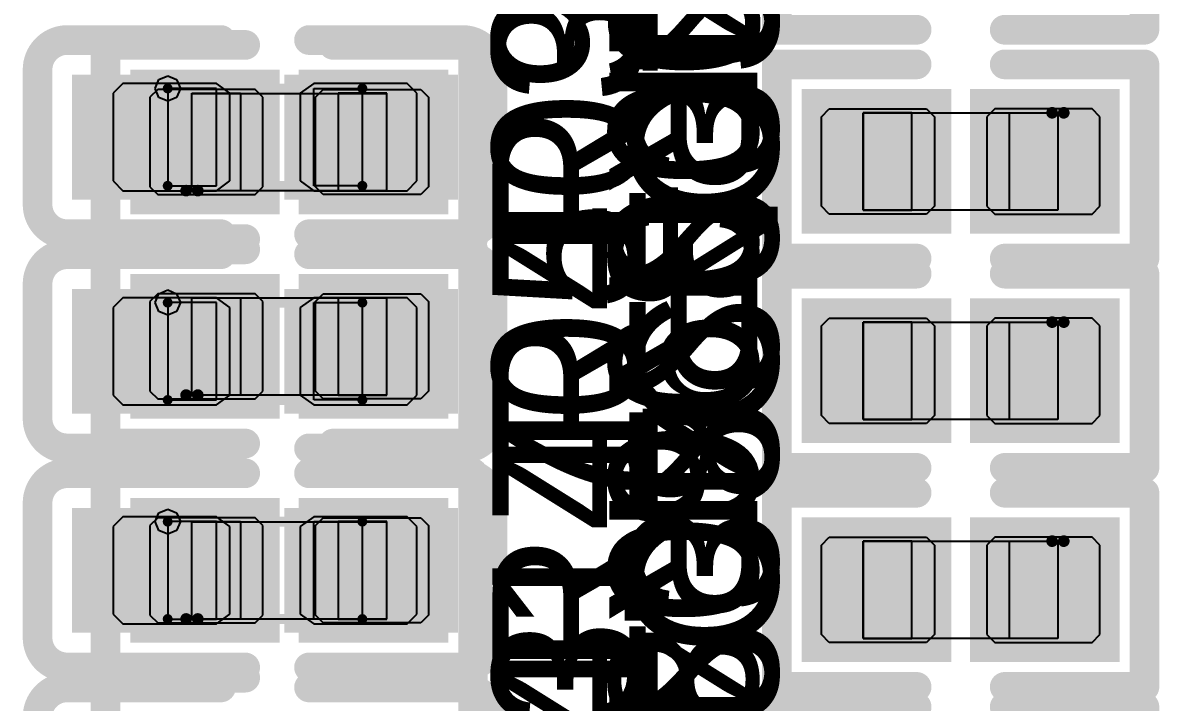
# Model space of a CAD drawing. Header units: millimetres. Extents: x 892 to 1144, y 1011 to 1123.
# Drawn here: x 998.58 to 1004.42, y 1052.5 to 1055.99 of the extents above; entities that cross this region are included whole.
import ezdxf

# ---------------------------------------------------------------- set-up
doc = ezdxf.new("R2010")
doc.units = ezdxf.units.MM
for name, color, linetype in [('BottomLayer', 5, 'Continuous'), ('BottomOverlay', 54, 'Continuous'), ('BottomPaste', 16, 'Continuous'), ('BottomSolder', 6, 'Continuous'), ('Mechanical15', 56, 'Continuous'), ('Mechanical4', 56, 'Continuous'), ('Mechanical5', 56, 'Continuous'), ('Mechanical6', 56, 'Continuous'), ('TopLayer', 1, 'Continuous'), ('TopOverlay', 2, 'Continuous'), ('TopPaste', 8, 'Continuous'), ('TopSolder', 216, 'Continuous')]:
    doc.layers.add(name, color=color, linetype=linetype)

msp = doc.modelspace()

# ---------------------------------------------------------------- linework, layer by layer
at = {"layer": 'BottomLayer'}
for points in [[(998.8849, 1055.13), (999.675, 1055.13), (998.8849, 1055.67), (999.675, 1055.67)], [(999.975, 1055.13), (1000.7651, 1055.13), (999.975, 1055.67), (1000.7651, 1055.67)], [(998.8849, 1054.03), (999.675, 1054.03), (998.8849, 1054.57), (999.675, 1054.57)], [(999.975, 1054.03), (1000.7651, 1054.03), (999.975, 1054.57), (1000.7651, 1054.57)], [(998.8849, 1052.905), (999.675, 1052.905), (998.8849, 1053.445), (999.675, 1053.445)], [(999.975, 1052.905), (1000.7651, 1052.905), (999.975, 1053.445), (1000.7651, 1053.445)]]:
    msp.add_solid(points, dxfattribs=at)
at = {"layer": 'BottomOverlay', "const_width": 0.1524}
for points in [[(998.6563, 1055.7462, -0.414214), (998.8087, 1055.8986)], [(1000.8413, 1055.8986, -0.414214), (1000.9937, 1055.7462)], [(998.8087, 1054.9014, -0.414214), (998.6563, 1055.0538)], [(1000.9937, 1055.0538, -0.414214), (1000.8413, 1054.9014)], [(998.6563, 1054.6462, -0.414214), (998.8087, 1054.7986)], [(1000.8413, 1054.7986, -0.414214), (1000.9937, 1054.6462)], [(998.8087, 1053.8014, -0.414214), (998.6563, 1053.9538)], [(1000.9937, 1053.9538, -0.414214), (1000.8413, 1053.8014)], [(998.6563, 1053.5212, -0.414214), (998.8087, 1053.6736)], [(1000.8413, 1053.6736, -0.414214), (1000.9937, 1053.5212)], [(998.8087, 1052.6764, -0.414214), (998.6563, 1052.8288)], [(1000.9937, 1052.8288, -0.414214), (1000.8413, 1052.6764)], [(998.6563, 1052.4212, -0.414214), (998.8087, 1052.5736)], [(1000.8413, 1052.5736, -0.414214), (1000.9937, 1052.4212)]]:
    msp.add_lwpolyline(points, format="xyb", dxfattribs=at)
for points in [[(998.8087, 1055.8986), (999.5988, 1055.8986)], [(1000.0512, 1055.8986), (1000.8413, 1055.8986)], [(998.6563, 1055.0538), (998.6563, 1055.7462)], [(1000.9937, 1055.0538), (1000.9937, 1055.7462)], [(998.8087, 1054.9014), (999.5988, 1054.9014)], [(1000.0512, 1054.9014), (1000.8413, 1054.9014)], [(998.8087, 1054.7986), (999.5988, 1054.7986)], [(1000.0512, 1054.7986), (1000.8413, 1054.7986)], [(998.6563, 1053.9538), (998.6563, 1054.6462)], [(1000.9937, 1053.9538), (1000.9937, 1054.6462)], [(998.8087, 1053.8014), (999.5988, 1053.8014)], [(1000.0512, 1053.8014), (1000.8413, 1053.8014)], [(998.8087, 1053.6736), (999.5988, 1053.6736)], [(1000.0512, 1053.6736), (1000.8413, 1053.6736)], [(998.6563, 1052.8288), (998.6563, 1053.5212)], [(1000.9937, 1052.8288), (1000.9937, 1053.5212)], [(998.8087, 1052.6764), (999.5988, 1052.6764)], [(1000.0512, 1052.6764), (1000.8413, 1052.6764)], [(998.8087, 1052.5736), (999.5988, 1052.5736)], [(1000.0512, 1052.5736), (1000.8413, 1052.5736)]]:
    msp.add_lwpolyline(points, dxfattribs=at)
at = {"layer": 'BottomOverlay', "const_width": 0.0762}
for points in [[(998.7706, 1055.8986, 1), (998.8468, 1055.8986, 1)], [(998.7706, 1055.8986, 1), (998.8468, 1055.8986, 1)], [(999.5607, 1055.8986, 1), (999.6369, 1055.8986, 1)], [(1000.0131, 1055.8986, 1), (1000.0893, 1055.8986, 1)], [(1000.8032, 1055.8986, 1), (1000.8794, 1055.8986, 1)], [(1000.8032, 1055.8986, 1), (1000.8794, 1055.8986, 1)], [(998.6182, 1055.7462, 1), (998.6944, 1055.7462, 1)], [(998.6182, 1055.7462, 1), (998.6944, 1055.7462, 1)], [(1000.9556, 1055.7462, 1), (1001.0318, 1055.7462, 1)], [(1000.9556, 1055.7462, 1), (1001.0318, 1055.7462, 1)], [(998.6182, 1055.0538, 1), (998.6944, 1055.0538, 1)], [(998.6182, 1055.0538, 1), (998.6944, 1055.0538, 1)], [(1000.9556, 1055.0538, 1), (1001.0318, 1055.0538, 1)], [(1000.9556, 1055.0538, 1), (1001.0318, 1055.0538, 1)], [(998.7706, 1054.9014, 1), (998.8468, 1054.9014, 1)], [(998.7706, 1054.9014, 1), (998.8468, 1054.9014, 1)], [(999.5607, 1054.9014, 1), (999.6369, 1054.9014, 1)], [(1000.0131, 1054.9014, 1), (1000.0893, 1054.9014, 1)], [(1000.8032, 1054.9014, 1), (1000.8794, 1054.9014, 1)], [(1000.8032, 1054.9014, 1), (1000.8794, 1054.9014, 1)], [(998.7706, 1054.7986, 1), (998.8468, 1054.7986, 1)], [(998.7706, 1054.7986, 1), (998.8468, 1054.7986, 1)], [(999.5607, 1054.7986, 1), (999.6369, 1054.7986, 1)], [(1000.0131, 1054.7986, 1), (1000.0893, 1054.7986, 1)], [(1000.8032, 1054.7986, 1), (1000.8794, 1054.7986, 1)], [(1000.8032, 1054.7986, 1), (1000.8794, 1054.7986, 1)], [(998.6182, 1054.6462, 1), (998.6944, 1054.6462, 1)], [(998.6182, 1054.6462, 1), (998.6944, 1054.6462, 1)], [(1000.9556, 1054.6462, 1), (1001.0318, 1054.6462, 1)], [(1000.9556, 1054.6462, 1), (1001.0318, 1054.6462, 1)], [(998.6182, 1053.9538, 1), (998.6944, 1053.9538, 1)], [(998.6182, 1053.9538, 1), (998.6944, 1053.9538, 1)], [(1000.9556, 1053.9538, 1), (1001.0318, 1053.9538, 1)], [(1000.9556, 1053.9538, 1), (1001.0318, 1053.9538, 1)], [(998.7706, 1053.8014, 1), (998.8468, 1053.8014, 1)], [(998.7706, 1053.8014, 1), (998.8468, 1053.8014, 1)], [(999.5607, 1053.8014, 1), (999.6369, 1053.8014, 1)], [(1000.0131, 1053.8014, 1), (1000.0893, 1053.8014, 1)], [(1000.8032, 1053.8014, 1), (1000.8794, 1053.8014, 1)], [(1000.8032, 1053.8014, 1), (1000.8794, 1053.8014, 1)], [(998.7706, 1053.6736, 1), (998.8468, 1053.6736, 1)], [(998.7706, 1053.6736, 1), (998.8468, 1053.6736, 1)], [(999.5607, 1053.6736, 1), (999.6369, 1053.6736, 1)], [(1000.0131, 1053.6736, 1), (1000.0893, 1053.6736, 1)], [(1000.8032, 1053.6736, 1), (1000.8794, 1053.6736, 1)], [(1000.8032, 1053.6736, 1), (1000.8794, 1053.6736, 1)], [(998.6182, 1053.5212, 1), (998.6944, 1053.5212, 1)], [(998.6182, 1053.5212, 1), (998.6944, 1053.5212, 1)], [(1000.9556, 1053.5212, 1), (1001.0318, 1053.5212, 1)], [(1000.9556, 1053.5212, 1), (1001.0318, 1053.5212, 1)], [(998.6182, 1052.8288, 1), (998.6944, 1052.8288, 1)], [(998.6182, 1052.8288, 1), (998.6944, 1052.8288, 1)], [(1000.9556, 1052.8288, 1), (1001.0318, 1052.8288, 1)], [(1000.9556, 1052.8288, 1), (1001.0318, 1052.8288, 1)], [(998.7706, 1052.6764, 1), (998.8468, 1052.6764, 1)], [(998.7706, 1052.6764, 1), (998.8468, 1052.6764, 1)], [(999.5607, 1052.6764, 1), (999.6369, 1052.6764, 1)], [(1000.0131, 1052.6764, 1), (1000.0893, 1052.6764, 1)], [(1000.8032, 1052.6764, 1), (1000.8794, 1052.6764, 1)], [(1000.8032, 1052.6764, 1), (1000.8794, 1052.6764, 1)], [(998.7706, 1052.5736, 1), (998.8468, 1052.5736, 1)], [(998.7706, 1052.5736, 1), (998.8468, 1052.5736, 1)], [(999.5607, 1052.5736, 1), (999.6369, 1052.5736, 1)], [(1000.0131, 1052.5736, 1), (1000.0893, 1052.5736, 1)], [(1000.8032, 1052.5736, 1), (1000.8794, 1052.5736, 1)], [(1000.8032, 1052.5736, 1), (1000.8794, 1052.5736, 1)]]:
    msp.add_lwpolyline(points, format="xyb", close=True, dxfattribs=at)
at = {"layer": 'BottomPaste'}
for p, q in [((999.095, 1055.675), (999.045, 1055.625)), ((999.575, 1055.675), (999.095, 1055.675)), ((999.645, 1055.625), (999.575, 1055.675)), ((1000.075, 1055.675), (1000.005, 1055.625)), ((1000.555, 1055.675), (1000.075, 1055.675)), ((1000.605, 1055.625), (1000.555, 1055.675)), ((999.045, 1055.625), (999.045, 1055.175)), ((999.645, 1055.175), (999.645, 1055.625)), ((1000.005, 1055.625), (1000.005, 1055.175)), ((1000.605, 1055.175), (1000.605, 1055.625)), ((999.045, 1055.175), (999.095, 1055.125)), ((999.575, 1055.125), (999.645, 1055.175)), ((1000.005, 1055.175), (1000.075, 1055.125)), ((1000.555, 1055.125), (1000.605, 1055.175)), ((999.095, 1055.125), (999.575, 1055.125)), ((1000.075, 1055.125), (1000.555, 1055.125)), ((999.095, 1054.575), (999.045, 1054.525)), ((999.575, 1054.575), (999.095, 1054.575)), ((999.645, 1054.525), (999.575, 1054.575)), ((1000.075, 1054.575), (1000.005, 1054.525)), ((1000.555, 1054.575), (1000.075, 1054.575)), ((1000.605, 1054.525), (1000.555, 1054.575)), ((999.045, 1054.525), (999.045, 1054.075)), ((999.645, 1054.075), (999.645, 1054.525)), ((1000.005, 1054.525), (1000.005, 1054.075)), ((1000.605, 1054.075), (1000.605, 1054.525)), ((999.045, 1054.075), (999.095, 1054.025)), ((999.575, 1054.025), (999.645, 1054.075)), ((1000.005, 1054.075), (1000.075, 1054.025)), ((1000.555, 1054.025), (1000.605, 1054.075)), ((999.095, 1054.025), (999.575, 1054.025)), ((1000.075, 1054.025), (1000.555, 1054.025)), ((999.095, 1053.45), (999.045, 1053.4)), ((999.575, 1053.45), (999.095, 1053.45)), ((999.645, 1053.4), (999.575, 1053.45)), ((1000.075, 1053.45), (1000.005, 1053.4)), ((1000.555, 1053.45), (1000.075, 1053.45)), ((1000.605, 1053.4), (1000.555, 1053.45)), ((999.045, 1053.4), (999.045, 1052.95)), ((999.645, 1052.95), (999.645, 1053.4)), ((1000.005, 1053.4), (1000.005, 1052.95)), ((1000.605, 1052.95), (1000.605, 1053.4)), ((999.045, 1052.95), (999.095, 1052.9)), ((999.575, 1052.9), (999.645, 1052.95)), ((1000.005, 1052.95), (1000.075, 1052.9)), ((1000.555, 1052.9), (1000.605, 1052.95)), ((999.095, 1052.9), (999.575, 1052.9)), ((1000.075, 1052.9), (1000.555, 1052.9))]:
    msp.add_line(p, q, dxfattribs=at)
for points in [[(998.8849, 1055.13), (999.675, 1055.13), (998.8849, 1055.67), (999.675, 1055.67)], [(999.975, 1055.13), (1000.7651, 1055.13), (999.975, 1055.67), (1000.7651, 1055.67)], [(998.8849, 1054.03), (999.675, 1054.03), (998.8849, 1054.57), (999.675, 1054.57)], [(999.975, 1054.03), (1000.7651, 1054.03), (999.975, 1054.57), (1000.7651, 1054.57)], [(998.8849, 1052.905), (999.675, 1052.905), (998.8849, 1053.445), (999.675, 1053.445)], [(999.975, 1052.905), (1000.7651, 1052.905), (999.975, 1053.445), (1000.7651, 1053.445)]]:
    msp.add_solid(points, dxfattribs=at)
at = {"layer": 'BottomSolder'}
for points in [[(998.8341, 1055.0792), (999.7258, 1055.0792), (998.8341, 1055.7208), (999.7258, 1055.7208)], [(999.9242, 1055.0792), (1000.8159, 1055.0792), (999.9242, 1055.7208), (1000.8159, 1055.7208)], [(998.8341, 1053.9792), (999.7258, 1053.9792), (998.8341, 1054.6208), (999.7258, 1054.6208)], [(999.9242, 1053.9792), (1000.8159, 1053.9792), (999.9242, 1054.6208), (1000.8159, 1054.6208)], [(998.8341, 1052.8542), (999.7258, 1052.8542), (998.8341, 1053.4958), (999.7258, 1053.4958)], [(999.9242, 1052.8542), (1000.8159, 1052.8542), (999.9242, 1053.4958), (1000.8159, 1053.4958)]]:
    msp.add_solid(points, dxfattribs=at)
at = {"layer": 'Mechanical15'}
for p, q in [((999.2601, 1055.65), (999.2791, 1055.6959)), ((999.2791, 1055.6959), (999.325, 1055.715)), ((999.325, 1055.715), (999.3709, 1055.6959)), ((999.3709, 1055.6959), (999.3899, 1055.65)), ((999.2791, 1055.6041), (999.2601, 1055.65)), ((999.2601, 1055.65), (999.2601, 1055.65)), ((999.325, 1055.5851), (999.2791, 1055.6041)), ((999.575, 1055.65), (999.325, 1055.65)), ((999.325, 1055.65), (999.325, 1055.15)), ((999.3709, 1055.6041), (999.325, 1055.5851)), ((999.3899, 1055.65), (999.3709, 1055.6041)), ((999.3899, 1055.65), (999.3899, 1055.65)), ((999.575, 1055.15), (999.575, 1055.65)), ((1000.075, 1055.65), (1000.325, 1055.65)), ((1000.075, 1055.15), (1000.075, 1055.65)), ((1000.325, 1055.65), (1000.325, 1055.15)), ((999.325, 1055.15), (999.575, 1055.15)), ((1000.325, 1055.15), (1000.075, 1055.15)), ((999.2791, 1054.5959), (999.325, 1054.615)), ((999.325, 1054.615), (999.3709, 1054.5959)), ((999.2601, 1054.55), (999.2791, 1054.5959)), ((999.3709, 1054.5959), (999.3899, 1054.55)), ((999.2791, 1054.5041), (999.2601, 1054.55)), ((999.2601, 1054.55), (999.2601, 1054.55)), ((999.325, 1054.4851), (999.2791, 1054.5041)), ((999.575, 1054.55), (999.325, 1054.55)), ((999.325, 1054.55), (999.325, 1054.05)), ((999.3709, 1054.5041), (999.325, 1054.4851)), ((999.3899, 1054.55), (999.3709, 1054.5041)), ((999.3899, 1054.55), (999.3899, 1054.55)), ((999.575, 1054.05), (999.575, 1054.55)), ((1000.075, 1054.55), (1000.325, 1054.55)), ((1000.075, 1054.05), (1000.075, 1054.55)), ((1000.325, 1054.55), (1000.325, 1054.05)), ((999.325, 1054.05), (999.575, 1054.05)), ((1000.325, 1054.05), (1000.075, 1054.05)), ((999.2601, 1053.425), (999.2791, 1053.4709)), ((999.2791, 1053.4709), (999.325, 1053.49)), ((999.325, 1053.49), (999.3709, 1053.4709)), ((999.3709, 1053.4709), (999.3899, 1053.425)), ((999.2791, 1053.3791), (999.2601, 1053.425)), ((999.2601, 1053.425), (999.2601, 1053.425)), ((999.575, 1053.425), (999.325, 1053.425)), ((999.325, 1053.425), (999.325, 1052.925)), ((999.3899, 1053.425), (999.3709, 1053.3791)), ((999.3899, 1053.425), (999.3899, 1053.425)), ((999.575, 1052.925), (999.575, 1053.425)), ((1000.075, 1053.425), (1000.325, 1053.425)), ((1000.075, 1052.925), (1000.075, 1053.425)), ((1000.325, 1053.425), (1000.325, 1052.925)), ((999.325, 1053.3601), (999.2791, 1053.3791)), ((999.3709, 1053.3791), (999.325, 1053.3601)), ((999.325, 1052.925), (999.575, 1052.925)), ((1000.325, 1052.925), (1000.075, 1052.925))]:
    msp.add_line(p, q, dxfattribs=at)
at = {"layer": 'Mechanical15', "const_width": 0.0508}
for points in [[(999.325, 1055.65), (1000.325, 1055.65)], [(999.325, 1055.15), (999.325, 1055.65)], [(1000.325, 1055.15), (1000.325, 1055.65)], [(999.325, 1055.15), (1000.325, 1055.15)], [(999.325, 1054.55), (1000.325, 1054.55)], [(999.325, 1054.05), (999.325, 1054.55)], [(1000.325, 1054.05), (1000.325, 1054.55)], [(999.325, 1054.05), (1000.325, 1054.05)], [(999.325, 1053.425), (1000.325, 1053.425)], [(999.325, 1052.925), (999.325, 1053.425)], [(1000.325, 1052.925), (1000.325, 1053.425)], [(999.325, 1052.925), (1000.325, 1052.925)]]:
    msp.add_lwpolyline(points, dxfattribs=at)
at = {"layer": 'Mechanical15', "const_width": 0.0254}
for points in [[(999.3123, 1055.65, 1), (999.3377, 1055.65, 1)], [(999.3123, 1055.65, 1), (999.3377, 1055.65, 1)], [(1000.3123, 1055.65, 1), (1000.3377, 1055.65, 1)], [(1000.3123, 1055.65, 1), (1000.3377, 1055.65, 1)], [(999.3123, 1055.15, 1), (999.3377, 1055.15, 1)], [(999.3123, 1055.15, 1), (999.3377, 1055.15, 1)], [(1000.3123, 1055.15, 1), (1000.3377, 1055.15, 1)], [(1000.3123, 1055.15, 1), (1000.3377, 1055.15, 1)], [(999.3123, 1054.55, 1), (999.3377, 1054.55, 1)], [(999.3123, 1054.55, 1), (999.3377, 1054.55, 1)], [(1000.3123, 1054.55, 1), (1000.3377, 1054.55, 1)], [(1000.3123, 1054.55, 1), (1000.3377, 1054.55, 1)], [(999.3123, 1054.05, 1), (999.3377, 1054.05, 1)], [(999.3123, 1054.05, 1), (999.3377, 1054.05, 1)], [(1000.3123, 1054.05, 1), (1000.3377, 1054.05, 1)], [(1000.3123, 1054.05, 1), (1000.3377, 1054.05, 1)], [(999.3123, 1053.425, 1), (999.3377, 1053.425, 1)], [(999.3123, 1053.425, 1), (999.3377, 1053.425, 1)], [(1000.3123, 1053.425, 1), (1000.3377, 1053.425, 1)], [(1000.3123, 1053.425, 1), (1000.3377, 1053.425, 1)], [(999.3123, 1052.925, 1), (999.3377, 1052.925, 1)], [(999.3123, 1052.925, 1), (999.3377, 1052.925, 1)], [(1000.3123, 1052.925, 1), (1000.3377, 1052.925, 1)], [(1000.3123, 1052.925, 1), (1000.3377, 1052.925, 1)]]:
    msp.add_lwpolyline(points, format="xyb", close=True, dxfattribs=at)
at = {"layer": 'Mechanical4'}
for p, q in [((999.4496, 1055.1248), (999.4496, 1055.6249)), ((999.4496, 1055.6249), (1000.4496, 1055.6249)), ((1000.4496, 1055.6249), (1000.4496, 1055.1248)), ((1002.8993, 1055.5252), (1003.8993, 1055.5252)), ((1002.8993, 1055.0251), (1002.8993, 1055.5252)), ((1003.8993, 1055.5252), (1003.8993, 1055.0251)), ((1000.4496, 1055.1248), (999.4496, 1055.1248)), ((1003.8993, 1055.0251), (1002.8993, 1055.0251)), ((999.4496, 1054.0748), (999.4496, 1054.5749)), ((999.4496, 1054.5749), (1000.4496, 1054.5749)), ((1000.4496, 1054.5749), (1000.4496, 1054.0748)), ((1002.8993, 1054.4502), (1003.8993, 1054.4502)), ((1002.8993, 1053.9501), (1002.8993, 1054.4502)), ((1003.8993, 1054.4502), (1003.8993, 1053.9501)), ((1000.4496, 1054.0748), (999.4496, 1054.0748)), ((1003.8993, 1053.9501), (1002.8993, 1053.9501)), ((999.4496, 1052.9248), (999.4496, 1053.4249)), ((999.4496, 1053.4249), (1000.4496, 1053.4249)), ((1000.4496, 1053.4249), (1000.4496, 1052.9248)), ((1002.8993, 1053.3252), (1003.8993, 1053.3252)), ((1002.8993, 1052.8251), (1002.8993, 1053.3252)), ((1003.8993, 1053.3252), (1003.8993, 1052.8251)), ((1000.4496, 1052.9248), (999.4496, 1052.9248)), ((1003.8993, 1052.8251), (1002.8993, 1052.8251))]:
    msp.add_line(p, q, dxfattribs=at)
at = {"layer": 'Mechanical5'}
for p, q in [((999.4495, 1055.125), (999.4495, 1055.625)), ((999.4495, 1055.625), (999.6994, 1055.625)), ((999.6994, 1055.625), (999.6994, 1055.125)), ((1000.4504, 1055.625), (1000.2005, 1055.625)), ((1000.2005, 1055.625), (1000.2005, 1055.125)), ((1000.4504, 1055.125), (1000.4504, 1055.625)), ((1003.1485, 1055.525), (1002.8985, 1055.525)), ((1002.8985, 1055.525), (1002.8985, 1055.025)), ((1003.1485, 1055.025), (1003.1485, 1055.525)), ((1003.6495, 1055.525), (1003.8995, 1055.525)), ((1003.6495, 1055.025), (1003.6495, 1055.525)), ((1003.8995, 1055.525), (1003.8995, 1055.025)), ((999.6994, 1055.125), (999.4495, 1055.125)), ((1000.2005, 1055.125), (1000.4504, 1055.125)), ((1002.8985, 1055.025), (1003.1485, 1055.025)), ((1003.8995, 1055.025), (1003.6495, 1055.025)), ((999.4495, 1054.075), (999.4495, 1054.575)), ((999.4495, 1054.575), (999.6994, 1054.575)), ((999.6994, 1054.575), (999.6994, 1054.075)), ((1000.4504, 1054.575), (1000.2005, 1054.575)), ((1000.2005, 1054.575), (1000.2005, 1054.075)), ((1000.4504, 1054.075), (1000.4504, 1054.575)), ((1003.1485, 1054.45), (1002.8985, 1054.45)), ((1002.8985, 1054.45), (1002.8985, 1053.95)), ((1003.1485, 1053.95), (1003.1485, 1054.45)), ((1003.6495, 1054.45), (1003.8995, 1054.45)), ((1003.6495, 1053.95), (1003.6495, 1054.45)), ((1003.8995, 1054.45), (1003.8995, 1053.95)), ((999.6994, 1054.075), (999.4495, 1054.075)), ((1000.2005, 1054.075), (1000.4504, 1054.075)), ((1002.8985, 1053.95), (1003.1485, 1053.95)), ((1003.8995, 1053.95), (1003.6495, 1053.95)), ((999.4495, 1052.925), (999.4495, 1053.425)), ((999.4495, 1053.425), (999.6994, 1053.425)), ((999.6994, 1053.425), (999.6994, 1052.925)), ((1000.4504, 1053.425), (1000.2005, 1053.425)), ((1000.2005, 1053.425), (1000.2005, 1052.925)), ((1000.4504, 1052.925), (1000.4504, 1053.425)), ((1003.1485, 1053.325), (1002.8985, 1053.325)), ((1002.8985, 1053.325), (1002.8985, 1052.825)), ((1003.1485, 1052.825), (1003.1485, 1053.325)), ((1003.6495, 1053.325), (1003.8995, 1053.325)), ((1003.6495, 1052.825), (1003.6495, 1053.325)), ((1003.8995, 1053.325), (1003.8995, 1052.825)), ((999.6994, 1052.925), (999.4495, 1052.925)), ((1000.2005, 1052.925), (1000.4504, 1052.925)), ((1002.8985, 1052.825), (1003.1485, 1052.825)), ((1003.8995, 1052.825), (1003.6495, 1052.825))]:
    msp.add_line(p, q, dxfattribs=at)
at = {"layer": 'Mechanical6'}
for points, const_width in [([(1003.9293, 1055.5249, 1), (1003.8694, 1055.5249, 1)], 0.06), ([(1003.8544, 1055.5249, 1), (1003.8844, 1055.5249, 1)], 0.03), ([(1003.9143, 1055.5249, 1), (1003.9443, 1055.5249, 1)], 0.03), ([(999.4796, 1055.1251, 1), (999.4196, 1055.1251, 1)], 0.06), ([(999.4046, 1055.1251, 1), (999.4346, 1055.1251, 1)], 0.03), ([(999.4646, 1055.1251, 1), (999.4946, 1055.1251, 1)], 0.03), ([(1003.9293, 1054.4499, 1), (1003.8694, 1054.4499, 1)], 0.06), ([(1003.8544, 1054.4499, 1), (1003.8844, 1054.4499, 1)], 0.03), ([(1003.9143, 1054.4499, 1), (1003.9443, 1054.4499, 1)], 0.03), ([(999.4796, 1054.0751, 1), (999.4196, 1054.0751, 1)], 0.06), ([(999.4046, 1054.0751, 1), (999.4346, 1054.0751, 1)], 0.03), ([(999.4646, 1054.0751, 1), (999.4946, 1054.0751, 1)], 0.03), ([(1003.9293, 1053.3249, 1), (1003.8694, 1053.3249, 1)], 0.06), ([(1003.8544, 1053.3249, 1), (1003.8844, 1053.3249, 1)], 0.03), ([(1003.9143, 1053.3249, 1), (1003.9443, 1053.3249, 1)], 0.03), ([(999.4796, 1052.9251, 1), (999.4196, 1052.9251, 1)], 0.06), ([(999.4046, 1052.9251, 1), (999.4346, 1052.9251, 1)], 0.03), ([(999.4646, 1052.9251, 1), (999.4946, 1052.9251, 1)], 0.03)]:
    msp.add_lwpolyline(points, format="xyb", close=True, dxfattribs=dict(at, const_width=const_width))
at = {"layer": 'TopLayer'}
for points in [[(999.2338, 1055.105), (999.7995, 1055.105), (999.2338, 1055.645), (999.7995, 1055.645)], [(1000.0994, 1055.105), (1000.6651, 1055.105), (1000.0994, 1055.645), (1000.6651, 1055.645)], [(1003.2495, 1055.545), (1002.6838, 1055.545), (1003.2495, 1055.005), (1002.6838, 1055.005)], [(1004.1151, 1055.545), (1003.5494, 1055.545), (1004.1151, 1055.005), (1003.5494, 1055.005)], [(999.2338, 1054.055), (999.7995, 1054.055), (999.2338, 1054.595), (999.7995, 1054.595)], [(1000.0994, 1054.055), (1000.6651, 1054.055), (1000.0994, 1054.595), (1000.6651, 1054.595)], [(1003.2495, 1054.47), (1002.6838, 1054.47), (1003.2495, 1053.93), (1002.6838, 1053.93)], [(1004.1151, 1054.47), (1003.5494, 1054.47), (1004.1151, 1053.93), (1003.5494, 1053.93)], [(999.2338, 1052.905), (999.7995, 1052.905), (999.2338, 1053.445), (999.7995, 1053.445)], [(1000.0994, 1052.905), (1000.6651, 1052.905), (1000.0994, 1053.445), (1000.6651, 1053.445)], [(1003.2495, 1053.345), (1002.6838, 1053.345), (1003.2495, 1052.805), (1002.6838, 1052.805)], [(1004.1151, 1053.345), (1003.5494, 1053.345), (1004.1151, 1052.805), (1003.5494, 1052.805)]]:
    msp.add_solid(points, dxfattribs=at)
at = {"layer": 'TopOverlay', "const_width": 0.1524}
for points in [[(1002.4552, 1055.9514), (1002.4552, 1056.9486)], [(1004.3437, 1055.9514), (1004.3437, 1056.9486)], [(1002.4552, 1055.9514), (1003.1732, 1055.9514)], [(1003.6257, 1055.9514), (1004.3437, 1055.9514)], [(999.0052, 1054.8764), (999.0052, 1055.8736)], [(999.0052, 1055.8736), (999.7232, 1055.8736)], [(1000.1757, 1055.8736), (1000.8937, 1055.8736)], [(1000.8937, 1054.8764), (1000.8937, 1055.8736)], [(1002.4552, 1055.7736), (1003.1732, 1055.7736)], [(1002.4552, 1054.7764), (1002.4552, 1055.7736)], [(1003.6257, 1055.7736), (1004.3437, 1055.7736)], [(1004.3437, 1054.7764), (1004.3437, 1055.7736)], [(999.0052, 1054.8764), (999.7232, 1054.8764)], [(1000.1757, 1054.8764), (1000.8937, 1054.8764)], [(999.0052, 1053.8264), (999.0052, 1054.8236)], [(999.0052, 1054.8236), (999.7232, 1054.8236)], [(1000.1757, 1054.8236), (1000.8937, 1054.8236)], [(1000.8937, 1053.8264), (1000.8937, 1054.8236)], [(1002.4552, 1054.7764), (1003.1732, 1054.7764)], [(1003.6257, 1054.7764), (1004.3437, 1054.7764)], [(1002.4552, 1054.6986), (1003.1732, 1054.6986)], [(1002.4552, 1053.7014), (1002.4552, 1054.6986)], [(1003.6257, 1054.6986), (1004.3437, 1054.6986)], [(1004.3437, 1053.7014), (1004.3437, 1054.6986)], [(999.0052, 1053.8264), (999.7232, 1053.8264)], [(1000.1757, 1053.8264), (1000.8937, 1053.8264)], [(999.0052, 1052.6764), (999.0052, 1053.6736)], [(999.0052, 1053.6736), (999.7232, 1053.6736)], [(1000.1757, 1053.6736), (1000.8937, 1053.6736)], [(1000.8937, 1052.6764), (1000.8937, 1053.6736)], [(1002.4552, 1053.7014), (1003.1732, 1053.7014)], [(1003.6257, 1053.7014), (1004.3437, 1053.7014)], [(1002.4552, 1053.5736), (1003.1732, 1053.5736)], [(1002.4552, 1052.5764), (1002.4552, 1053.5736)], [(1003.6257, 1053.5736), (1004.3437, 1053.5736)], [(1004.3437, 1052.5764), (1004.3437, 1053.5736)], [(999.0052, 1052.6764), (999.7232, 1052.6764)], [(1000.1757, 1052.6764), (1000.8937, 1052.6764)], [(999.0052, 1051.6264), (999.0052, 1052.6236)], [(999.0052, 1052.6236), (999.7232, 1052.6236)], [(1000.1757, 1052.6236), (1000.8937, 1052.6236)], [(1000.8937, 1051.6264), (1000.8937, 1052.6236)], [(1002.4552, 1052.5764), (1003.1732, 1052.5764)], [(1003.6257, 1052.5764), (1004.3437, 1052.5764)], [(1002.4552, 1052.4736), (1003.1732, 1052.4736)], [(1002.4552, 1051.4764), (1002.4552, 1052.4736)], [(1003.6257, 1052.4736), (1004.3437, 1052.4736)], [(1004.3437, 1051.4764), (1004.3437, 1052.4736)]]:
    msp.add_lwpolyline(points, dxfattribs=at)
at = {"layer": 'TopOverlay', "const_width": 0.0762}
for points in [[(1002.4171, 1055.9514, 1), (1002.4933, 1055.9514, 1)], [(1002.4171, 1055.9514, 1), (1002.4933, 1055.9514, 1)], [(1003.1351, 1055.9514, 1), (1003.2113, 1055.9514, 1)], [(1003.5876, 1055.9514, 1), (1003.6638, 1055.9514, 1)], [(1004.3056, 1055.9514, 1), (1004.3818, 1055.9514, 1)], [(1004.3056, 1055.9514, 1), (1004.3818, 1055.9514, 1)], [(998.9671, 1055.8736, 1), (999.0433, 1055.8736, 1)], [(998.9671, 1055.8736, 1), (999.0433, 1055.8736, 1)], [(999.6851, 1055.8736, 1), (999.7613, 1055.8736, 1)], [(1000.1376, 1055.8736, 1), (1000.2138, 1055.8736, 1)], [(1000.8556, 1055.8736, 1), (1000.9318, 1055.8736, 1)], [(1000.8556, 1055.8736, 1), (1000.9318, 1055.8736, 1)], [(1002.4171, 1055.7736, 1), (1002.4933, 1055.7736, 1)], [(1002.4171, 1055.7736, 1), (1002.4933, 1055.7736, 1)], [(1003.1351, 1055.7736, 1), (1003.2113, 1055.7736, 1)], [(1003.5876, 1055.7736, 1), (1003.6638, 1055.7736, 1)], [(1004.3056, 1055.7736, 1), (1004.3818, 1055.7736, 1)], [(1004.3056, 1055.7736, 1), (1004.3818, 1055.7736, 1)], [(998.9671, 1054.8764, 1), (999.0433, 1054.8764, 1)], [(998.9671, 1054.8764, 1), (999.0433, 1054.8764, 1)], [(999.6851, 1054.8764, 1), (999.7613, 1054.8764, 1)], [(1000.1376, 1054.8764, 1), (1000.2138, 1054.8764, 1)], [(1000.8556, 1054.8764, 1), (1000.9318, 1054.8764, 1)], [(1000.8556, 1054.8764, 1), (1000.9318, 1054.8764, 1)], [(998.9671, 1054.8236, 1), (999.0433, 1054.8236, 1)], [(998.9671, 1054.8236, 1), (999.0433, 1054.8236, 1)], [(999.6851, 1054.8236, 1), (999.7613, 1054.8236, 1)], [(1000.1376, 1054.8236, 1), (1000.2138, 1054.8236, 1)], [(1000.8556, 1054.8236, 1), (1000.9318, 1054.8236, 1)], [(1000.8556, 1054.8236, 1), (1000.9318, 1054.8236, 1)], [(1002.4171, 1054.7764, 1), (1002.4933, 1054.7764, 1)], [(1002.4171, 1054.7764, 1), (1002.4933, 1054.7764, 1)], [(1003.1351, 1054.7764, 1), (1003.2113, 1054.7764, 1)], [(1003.5876, 1054.7764, 1), (1003.6638, 1054.7764, 1)], [(1004.3056, 1054.7764, 1), (1004.3818, 1054.7764, 1)], [(1004.3056, 1054.7764, 1), (1004.3818, 1054.7764, 1)], [(1002.4171, 1054.6986, 1), (1002.4933, 1054.6986, 1)], [(1002.4171, 1054.6986, 1), (1002.4933, 1054.6986, 1)], [(1003.1351, 1054.6986, 1), (1003.2113, 1054.6986, 1)], [(1003.5876, 1054.6986, 1), (1003.6638, 1054.6986, 1)], [(1004.3056, 1054.6986, 1), (1004.3818, 1054.6986, 1)], [(1004.3056, 1054.6986, 1), (1004.3818, 1054.6986, 1)], [(998.9671, 1053.8264, 1), (999.0433, 1053.8264, 1)], [(998.9671, 1053.8264, 1), (999.0433, 1053.8264, 1)], [(999.6851, 1053.8264, 1), (999.7613, 1053.8264, 1)], [(1000.1376, 1053.8264, 1), (1000.2138, 1053.8264, 1)], [(1000.8556, 1053.8264, 1), (1000.9318, 1053.8264, 1)], [(1000.8556, 1053.8264, 1), (1000.9318, 1053.8264, 1)], [(998.9671, 1053.6736, 1), (999.0433, 1053.6736, 1)], [(998.9671, 1053.6736, 1), (999.0433, 1053.6736, 1)], [(999.6851, 1053.6736, 1), (999.7613, 1053.6736, 1)], [(1000.1376, 1053.6736, 1), (1000.2138, 1053.6736, 1)], [(1000.8556, 1053.6736, 1), (1000.9318, 1053.6736, 1)], [(1000.8556, 1053.6736, 1), (1000.9318, 1053.6736, 1)], [(1002.4171, 1053.7014, 1), (1002.4933, 1053.7014, 1)], [(1002.4171, 1053.7014, 1), (1002.4933, 1053.7014, 1)], [(1003.1351, 1053.7014, 1), (1003.2113, 1053.7014, 1)], [(1003.5876, 1053.7014, 1), (1003.6638, 1053.7014, 1)], [(1004.3056, 1053.7014, 1), (1004.3818, 1053.7014, 1)], [(1004.3056, 1053.7014, 1), (1004.3818, 1053.7014, 1)], [(1002.4171, 1053.5736, 1), (1002.4933, 1053.5736, 1)], [(1002.4171, 1053.5736, 1), (1002.4933, 1053.5736, 1)], [(1003.1351, 1053.5736, 1), (1003.2113, 1053.5736, 1)], [(1003.5876, 1053.5736, 1), (1003.6638, 1053.5736, 1)], [(1004.3056, 1053.5736, 1), (1004.3818, 1053.5736, 1)], [(1004.3056, 1053.5736, 1), (1004.3818, 1053.5736, 1)], [(998.9671, 1052.6764, 1), (999.0433, 1052.6764, 1)], [(998.9671, 1052.6764, 1), (999.0433, 1052.6764, 1)], [(999.6851, 1052.6764, 1), (999.7613, 1052.6764, 1)], [(1000.1376, 1052.6764, 1), (1000.2138, 1052.6764, 1)], [(1000.8556, 1052.6764, 1), (1000.9318, 1052.6764, 1)], [(1000.8556, 1052.6764, 1), (1000.9318, 1052.6764, 1)], [(998.9671, 1052.6236, 1), (999.0433, 1052.6236, 1)], [(998.9671, 1052.6236, 1), (999.0433, 1052.6236, 1)], [(999.6851, 1052.6236, 1), (999.7613, 1052.6236, 1)], [(1000.1376, 1052.6236, 1), (1000.2138, 1052.6236, 1)], [(1000.8556, 1052.6236, 1), (1000.9318, 1052.6236, 1)], [(1000.8556, 1052.6236, 1), (1000.9318, 1052.6236, 1)], [(1002.4171, 1052.5764, 1), (1002.4933, 1052.5764, 1)], [(1002.4171, 1052.5764, 1), (1002.4933, 1052.5764, 1)], [(1003.1351, 1052.5764, 1), (1003.2113, 1052.5764, 1)], [(1003.5876, 1052.5764, 1), (1003.6638, 1052.5764, 1)], [(1004.3056, 1052.5764, 1), (1004.3818, 1052.5764, 1)], [(1004.3056, 1052.5764, 1), (1004.3818, 1052.5764, 1)], [(1002.4171, 1052.4736, 1), (1002.4933, 1052.4736, 1)], [(1002.4171, 1052.4736, 1), (1002.4933, 1052.4736, 1)], [(1003.1351, 1052.4736, 1), (1003.2113, 1052.4736, 1)], [(1003.5876, 1052.4736, 1), (1003.6638, 1052.4736, 1)], [(1004.3056, 1052.4736, 1), (1004.3818, 1052.4736, 1)], [(1004.3056, 1052.4736, 1), (1004.3818, 1052.4736, 1)]]:
    msp.add_lwpolyline(points, format="xyb", close=True, dxfattribs=at)
at = {"layer": 'TopPaste'}
for p, q in [((999.2738, 1055.645), (999.2338, 1055.605)), ((999.2338, 1055.605), (999.2338, 1055.145)), ((999.7745, 1055.645), (999.2738, 1055.645)), ((999.8145, 1055.605), (999.7745, 1055.645)), ((999.8145, 1055.145), (999.8145, 1055.605)), ((1000.0845, 1055.605), (1000.1245, 1055.645)), ((1000.0845, 1055.145), (1000.0845, 1055.605)), ((1000.1245, 1055.645), (1000.6251, 1055.645)), ((1000.6251, 1055.645), (1000.6651, 1055.605)), ((1000.6651, 1055.605), (1000.6651, 1055.145)), ((1002.6838, 1055.505), (1002.7238, 1055.545)), ((1002.6838, 1055.045), (1002.6838, 1055.505)), ((1002.7238, 1055.545), (1003.2245, 1055.545)), ((1003.2245, 1055.545), (1003.2645, 1055.505)), ((1003.2645, 1055.505), (1003.2645, 1055.045)), ((1003.5745, 1055.545), (1003.5345, 1055.505)), ((1003.5345, 1055.505), (1003.5345, 1055.045)), ((1004.0751, 1055.545), (1003.5745, 1055.545)), ((1004.1151, 1055.505), (1004.0751, 1055.545)), ((1004.1151, 1055.045), (1004.1151, 1055.505)), ((999.2338, 1055.145), (999.2738, 1055.105)), ((999.7745, 1055.105), (999.8145, 1055.145)), ((1000.1245, 1055.105), (1000.0845, 1055.145)), ((1000.6651, 1055.145), (1000.6251, 1055.105)), ((999.2738, 1055.105), (999.7745, 1055.105)), ((1000.6251, 1055.105), (1000.1245, 1055.105)), ((1002.7238, 1055.005), (1002.6838, 1055.045)), ((1003.2645, 1055.045), (1003.2245, 1055.005)), ((1003.5345, 1055.045), (1003.5745, 1055.005)), ((1004.0751, 1055.005), (1004.1151, 1055.045)), ((1003.2245, 1055.005), (1002.7238, 1055.005)), ((1003.5745, 1055.005), (1004.0751, 1055.005)), ((999.2738, 1054.595), (999.2338, 1054.555)), ((999.2338, 1054.555), (999.2338, 1054.095)), ((999.7745, 1054.595), (999.2738, 1054.595)), ((999.8145, 1054.555), (999.7745, 1054.595)), ((999.8145, 1054.095), (999.8145, 1054.555)), ((1000.0845, 1054.555), (1000.1245, 1054.595)), ((1000.0845, 1054.095), (1000.0845, 1054.555)), ((1000.1245, 1054.595), (1000.6251, 1054.595)), ((1000.6251, 1054.595), (1000.6651, 1054.555)), ((1000.6651, 1054.555), (1000.6651, 1054.095)), ((1002.6838, 1054.43), (1002.7238, 1054.47)), ((1002.7238, 1054.47), (1003.2245, 1054.47)), ((1003.2245, 1054.47), (1003.2645, 1054.43)), ((1003.5745, 1054.47), (1003.5345, 1054.43)), ((1004.0751, 1054.47), (1003.5745, 1054.47)), ((1004.1151, 1054.43), (1004.0751, 1054.47)), ((1002.6838, 1053.97), (1002.6838, 1054.43)), ((1003.2645, 1054.43), (1003.2645, 1053.97)), ((1003.5345, 1054.43), (1003.5345, 1053.97)), ((1004.1151, 1053.97), (1004.1151, 1054.43)), ((999.2338, 1054.095), (999.2738, 1054.055)), ((999.7745, 1054.055), (999.8145, 1054.095)), ((1000.1245, 1054.055), (1000.0845, 1054.095)), ((1000.6651, 1054.095), (1000.6251, 1054.055)), ((999.2738, 1054.055), (999.7745, 1054.055)), ((1000.6251, 1054.055), (1000.1245, 1054.055)), ((1002.7238, 1053.93), (1002.6838, 1053.97)), ((1003.2645, 1053.97), (1003.2245, 1053.93)), ((1003.5345, 1053.97), (1003.5745, 1053.93)), ((1004.0751, 1053.93), (1004.1151, 1053.97)), ((1003.2245, 1053.93), (1002.7238, 1053.93)), ((1003.5745, 1053.93), (1004.0751, 1053.93)), ((999.2738, 1053.445), (999.2338, 1053.405)), ((999.7745, 1053.445), (999.2738, 1053.445)), ((999.8145, 1053.405), (999.7745, 1053.445)), ((1000.0845, 1053.405), (1000.1245, 1053.445)), ((1000.1245, 1053.445), (1000.6251, 1053.445)), ((1000.6251, 1053.445), (1000.6651, 1053.405)), ((999.2338, 1053.405), (999.2338, 1052.945)), ((999.8145, 1052.945), (999.8145, 1053.405)), ((1000.0845, 1052.945), (1000.0845, 1053.405)), ((1000.6651, 1053.405), (1000.6651, 1052.945)), ((1002.6838, 1053.305), (1002.7238, 1053.345)), ((1002.7238, 1053.345), (1003.2245, 1053.345)), ((1003.2245, 1053.345), (1003.2645, 1053.305)), ((1003.5745, 1053.345), (1003.5345, 1053.305)), ((1004.0751, 1053.345), (1003.5745, 1053.345)), ((1004.1151, 1053.305), (1004.0751, 1053.345)), ((1002.6838, 1052.845), (1002.6838, 1053.305)), ((1003.2645, 1053.305), (1003.2645, 1052.845)), ((1003.5345, 1053.305), (1003.5345, 1052.845)), ((1004.1151, 1052.845), (1004.1151, 1053.305)), ((999.2338, 1052.945), (999.2738, 1052.905)), ((999.7745, 1052.905), (999.8145, 1052.945)), ((1000.1245, 1052.905), (1000.0845, 1052.945)), ((1000.6651, 1052.945), (1000.6251, 1052.905)), ((999.2738, 1052.905), (999.7745, 1052.905)), ((1000.6251, 1052.905), (1000.1245, 1052.905)), ((1002.7238, 1052.805), (1002.6838, 1052.845)), ((1003.2245, 1052.805), (1002.7238, 1052.805)), ((1003.2645, 1052.845), (1003.2245, 1052.805)), ((1003.5345, 1052.845), (1003.5745, 1052.805)), ((1003.5745, 1052.805), (1004.0751, 1052.805)), ((1004.0751, 1052.805), (1004.1151, 1052.845))]:
    msp.add_line(p, q, dxfattribs=at)
for points in [[(999.2338, 1055.105), (999.7995, 1055.105), (999.2338, 1055.645), (999.7995, 1055.645)], [(1000.0994, 1055.105), (1000.6651, 1055.105), (1000.0994, 1055.645), (1000.6651, 1055.645)], [(1003.2495, 1055.545), (1002.6838, 1055.545), (1003.2495, 1055.005), (1002.6838, 1055.005)], [(1004.1151, 1055.545), (1003.5494, 1055.545), (1004.1151, 1055.005), (1003.5494, 1055.005)], [(999.2338, 1054.055), (999.7995, 1054.055), (999.2338, 1054.595), (999.7995, 1054.595)], [(1000.0994, 1054.055), (1000.6651, 1054.055), (1000.0994, 1054.595), (1000.6651, 1054.595)], [(1003.2495, 1054.47), (1002.6838, 1054.47), (1003.2495, 1053.93), (1002.6838, 1053.93)], [(1004.1151, 1054.47), (1003.5494, 1054.47), (1004.1151, 1053.93), (1003.5494, 1053.93)], [(999.2338, 1052.905), (999.7995, 1052.905), (999.2338, 1053.445), (999.7995, 1053.445)], [(1000.0994, 1052.905), (1000.6651, 1052.905), (1000.0994, 1053.445), (1000.6651, 1053.445)], [(1003.2495, 1053.345), (1002.6838, 1053.345), (1003.2495, 1052.805), (1002.6838, 1052.805)], [(1004.1151, 1053.345), (1003.5494, 1053.345), (1004.1151, 1052.805), (1003.5494, 1052.805)]]:
    msp.add_solid(points, dxfattribs=at)
at = {"layer": 'TopSolder'}
for points in [[(999.1322, 1055.0034), (999.9011, 1055.0034), (999.1322, 1055.7466), (999.9011, 1055.7466)], [(999.9978, 1055.0034), (1000.7667, 1055.0034), (999.9978, 1055.7466), (1000.7667, 1055.7466)], [(1003.3511, 1055.6466), (1002.5822, 1055.6466), (1003.3511, 1054.9034), (1002.5822, 1054.9034)], [(1004.2167, 1055.6466), (1003.4478, 1055.6466), (1004.2167, 1054.9034), (1003.4478, 1054.9034)], [(999.1322, 1053.9534), (999.9011, 1053.9534), (999.1322, 1054.6966), (999.9011, 1054.6966)], [(999.9978, 1053.9534), (1000.7667, 1053.9534), (999.9978, 1054.6966), (1000.7667, 1054.6966)], [(1003.3511, 1054.5716), (1002.5822, 1054.5716), (1003.3511, 1053.8284), (1002.5822, 1053.8284)], [(1004.2167, 1054.5716), (1003.4478, 1054.5716), (1004.2167, 1053.8284), (1003.4478, 1053.8284)], [(999.1322, 1052.8034), (999.9011, 1052.8034), (999.1322, 1053.5466), (999.9011, 1053.5466)], [(999.9978, 1052.8034), (1000.7667, 1052.8034), (999.9978, 1053.5466), (1000.7667, 1053.5466)], [(1003.3511, 1053.4466), (1002.5822, 1053.4466), (1003.3511, 1052.7034), (1002.5822, 1052.7034)], [(1004.2167, 1053.4466), (1003.4478, 1053.4466), (1004.2167, 1052.7034), (1003.4478, 1052.7034)]]:
    msp.add_solid(points, dxfattribs=at)

# ---------------------------------------------------------------- texts
at = {"layer": 'BottomOverlay', "text_generation_flag": 2}
for s, p in [('C216', (1001.6976, 1054.961)), ('C230', (1001.6976, 1053.861)), ('C224', (1001.6976, 1052.736)), ('C238', (1001.6976, 1051.636)), ('C232', (1001.6976, 1050.486))]:
    msp.add_text(s, height=0.762, rotation=270, dxfattribs=at).set_placement(p)
at = {"layer": 'TopOverlay'}
for s, rotation, p in [('C220', 270, (1001.5976, 1058.139)), ('R397', 90, (1001.7555, 1054.836)), ('R400', 270, (1001.5934, 1057.014)), ('R409', 90, (1001.7555, 1053.761)), ('R396', 270, (1001.5934, 1055.814)), ('R405', 90, (1001.7555, 1052.636)), ('R408', 270, (1001.5934, 1054.764)), ('R417', 90, (1001.7555, 1051.536)), ('R404', 270, (1001.5934, 1053.614)), ('R413', 90, (1001.7555, 1050.486))]:
    msp.add_text(s, height=0.762, rotation=rotation, dxfattribs=at).set_placement(p)

doc.saveas('drawing.dxf')
